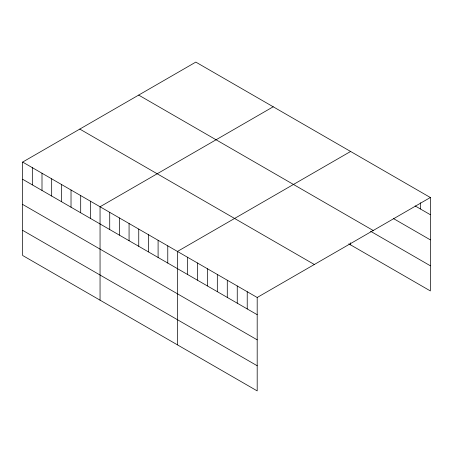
<?xml version="1.0" encoding="UTF-8"?>
<svg xmlns="http://www.w3.org/2000/svg" width="453" height="453" viewBox="0 0 453 453"><rect width="100%" height="100%" fill="white"/><g stroke="black" fill="none" stroke-linecap="round" stroke-linejoin="round"><path stroke-width="0.68" d="M22.65 162.072L257.191 297.485L257.191 390.899L22.65 255.486L22.65 162.072L195.809 62.101L430.35 197.514L430.35 290.928L348.793 243.839M273.21 106.783L100.051 206.761L100.051 300.175M350.605 151.472L177.446 251.443L177.446 344.858M257.191 297.485L430.35 197.514M415.107 205.911L430.35 214.716M393.408 218.539L430.35 239.864M138.669 95.09L373.21 230.503M370.543 231.245L430.35 265.775M79.79 129.082L314.331 264.495M22.65 179.275L257.191 314.688M22.65 204.428L257.191 339.835M22.65 230.339L257.191 365.747M420.384 202.768L420.384 208.958M350.605 242.791L350.605 244.886M247.225 291.726L247.225 308.935M237.253 285.973L237.253 303.176M227.287 280.22L227.287 297.423M217.321 274.461L217.321 291.67M207.349 268.708L207.349 285.911M197.383 262.955L197.383 280.158M187.417 257.202L187.417 274.405M167.774 245.86L167.774 263.063M158.097 240.271L158.097 257.474M148.42 234.688L148.42 251.891M138.748 229.099L138.748 246.302M129.071 223.516L129.071 240.719M119.399 217.933L119.399 235.135M109.722 212.344L109.722 229.546M90.374 201.172L90.374 218.374M80.696 195.588L80.696 212.791M71.025 190L71.025 207.202M61.348 184.416L61.348 201.619M51.676 178.833L51.676 196.036M41.999 173.244L41.999 190.447M32.327 167.661L32.327 184.864"/></g></svg>
